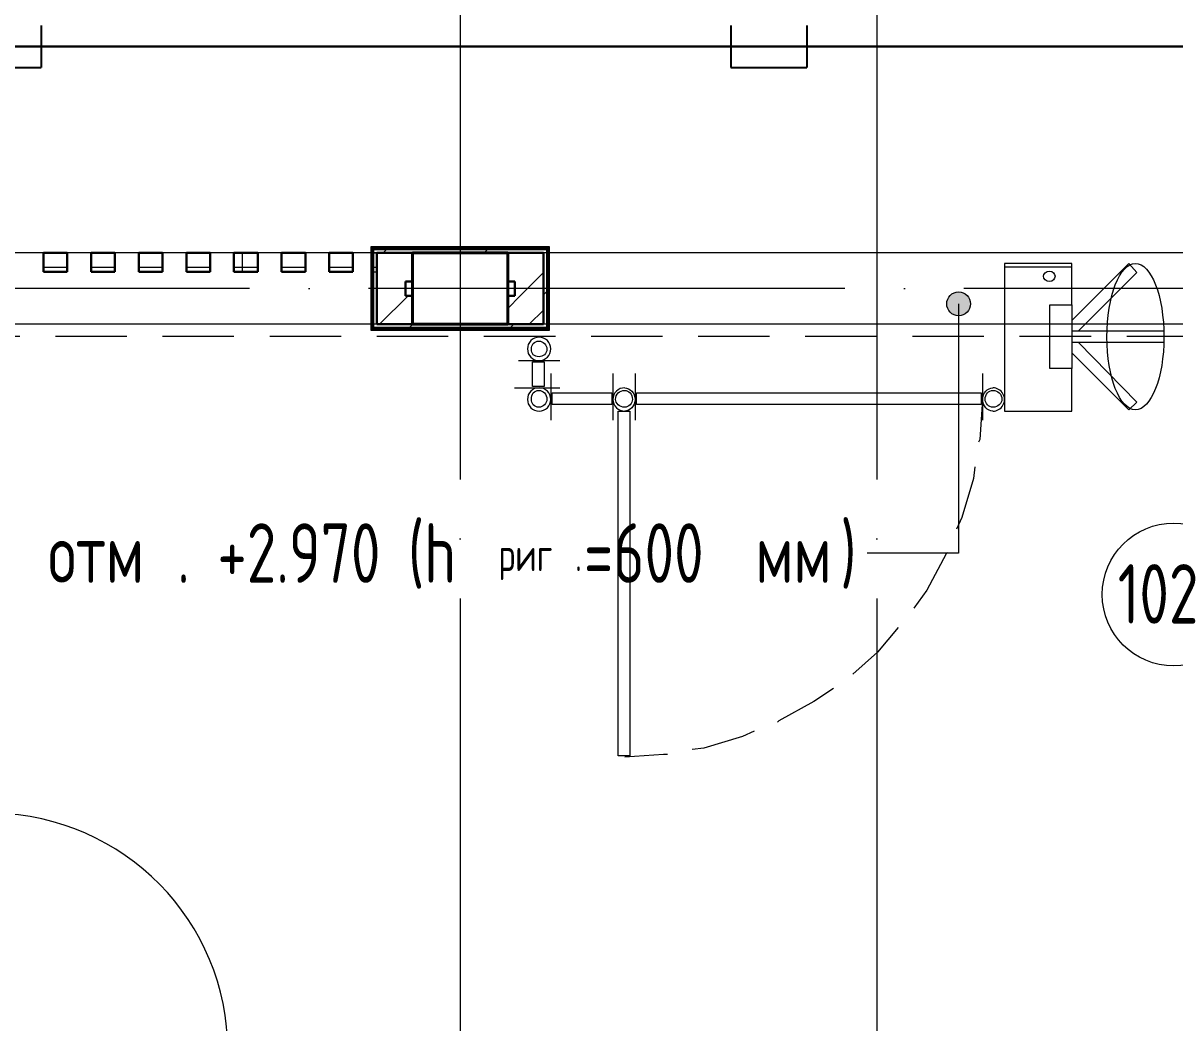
# Model space of a CAD drawing. Header units: millimetres. Extents: x -259793 to 503324, y -44556 to 93494.
# Drawn here: x -36544 to -31705, y -18458 to -14258 of the extents above; entities that cross this region are included whole.
import ezdxf

# ---------------------------------------------------------------- set-up
doc = ezdxf.new("R2010")
doc.units = ezdxf.units.MM
for name, pattern in [('ADSK_Линия сетки', [25, 20, -2.5, 0, -2.5]), ('ADSK_Сверху', [450, 300, -150]), ('ADSK_Штриховая_ш3 п1_5', [4.5, 3, -1.5])]:
    doc.linetypes.add(name, pattern=pattern)
doc.layers.add('PDF _06 ТВ кабель эфирный', color=5, linetype='Continuous')
for name, color, linetype, lineweight in [('PDF _Геометрия', 252, 'Continuous', 9), ('Аннотация', 7, 'Continuous', 18), ('Линии', 7, 'Continuous', 9), ('лс', 5, 'Continuous', 30), ('Марки помещений', 252, 'Continuous', 20), ('Несущие колонны', 252, 'Continuous', 18), ('Ограждение', 252, 'Continuous', 9), ('Оси', 252, 'Continuous', 9), ('Перекрытие', 252, 'Continuous', 18), ('Стены внутренние', 7, 'Continuous', 18), ('Стены наружные', 7, 'Continuous', 18), ('Стены штриховка', 7, 'Continuous', 9)]:
    doc.layers.add(name, color=color, linetype=linetype, lineweight=lineweight)
doc.layers.add('Двери открывание', color=7, linetype='Continuous', lineweight=9, true_color=0xc0c0c0)
doc.styles.add('GOST Common_3', font='', dxfattribs={"height": 3.5})
doc.styles.add('GOST Common_5', font='', dxfattribs={"width": 0.9, "height": 2.5})
doc.styles.get('GOST Common_3').set_extended_font_data('GOST 2.304 type A')
doc.styles.get('GOST Common_5').set_extended_font_data('GOST 2.304 type A')
pattern_1 = [(0, (-32119.8, 96), (0, 600), []), (90, (-32119.8, 96), (-600, 4e-14), [])]

# ---------------------------------------------------------------- blocks, each defined once
blk = doc.blocks.new('1 этаж')
at = {"layer": 'Аннотация', "lineweight": 9, "true_color": 0x636466}
h = blk.add_hatch(color=251, dxfattribs=at)
edge = h.paths.add_edge_path()
edge.add_arc((-32611.8, -14057.8), 50, 0, 360)
at = {"layer": 'Ограждение', "true_color": 0x636466}
h = blk.add_hatch(dxfattribs=at)
h.set_pattern_fill('FP_25', color=251, style=0, pattern_type=2)
h.set_pattern_definition(pattern_1)
h.paths.add_polyline_path([(-35075.8, -13823.7), (-34335.8, -13823.7), (-34330.8, -13818.7), (-35080.8, -13818.7)])
h = blk.add_hatch(dxfattribs=at)
h.set_pattern_fill('FP_25', color=251, style=0, pattern_type=2)
h.set_pattern_definition(pattern_1)
h.paths.add_polyline_path([(-34477.6, -14168.7), (-34330.8, -14168.7), (-34335.8, -14163.7), (-35075.8, -14163.7), (-35080.8, -14168.7), (-35055.8, -14168.7)])
at = {"layer": 'PDF _Геометрия', "color": 251, "true_color": 0x636466}
for p, q in [((-32136.1, -13903.9), (-32419.2, -13903.9)), ((-32136.1, -14170.7), (-31749.4, -14170.7)), ((-31749.4, -14219.7), (-32136.1, -14219.7)), ((-34461.2, -14296), (-34286.9, -14296)), ((-34325, -14350.4), (-34325, -14546.4)), ((-34063.7, -14350.4), (-34063.7, -14546.4)), ((-33971.1, -14350.4), (-33971.1, -14546.4)), ((-32511.8, -14350.4), (-32511.8, -14546.4)), ((-34477.5, -14410.3), (-34286.9, -14410.3))]:
    blk.add_line(p, q, dxfattribs=at)
at = {"layer": 'PDF _Геометрия', "color": 251, "true_color": 0x636466, "flags": 128}
for points in [[(-32136.1, -14061.8), (-32136.1, -13887.6), (-32419.2, -13887.6), (-32419.2, -14508.3), (-32136.1, -14508.3), (-32136.1, -14328.6), (-32228.6, -14328.6), (-32228.6, -14061.8), (-32136.1, -14061.8), (-32136.1, -14328.6)], [(-32108.8, -14170.7), (-31863.8, -13925.7), (-31896.5, -13887.6), (-32136.1, -14127.2)], [(-32108.8, -14219.7), (-31863.8, -14470.2), (-31896.5, -14502.9), (-32136.1, -14263.3)], [(-34401.3, -14301.4), (-34352.3, -14301.4), (-34352.3, -14404.9), (-34401.3, -14404.9), (-34401.3, -14301.4)], [(-34069.1, -14432.1), (-34069.1, -14481.1), (-34319.6, -14481.1), (-34319.6, -14432.1), (-34069.1, -14432.1)], [(-33965.6, -14481.1), (-33965.6, -14432.1), (-32517.2, -14432.1), (-32517.2, -14481.1), (-33965.6, -14481.1)], [(-32511.8, -14459.3), (-32522.7, -14628.1), (-32528.1, -14639)], [(-34041.9, -14508.3), (-33992.9, -14508.3), (-33992.9, -15956.8), (-34041.9, -15956.8), (-34041.9, -14508.3)], [(-32544.4, -14742.5), (-32549.9, -14791.5), (-32598.9, -14954.8), (-32620.7, -15003.8)], [(-32658.8, -15101.9), (-32664.2, -15107.3), (-32745.9, -15259.8), (-32800.4, -15336)], [(-32865.7, -15417.7), (-32952.8, -15521.1), (-33056.3, -15613.7)], [(-33138, -15673.6), (-33219.6, -15728.1), (-33366.7, -15809.7), (-33372.1, -15815.2)], [(-33470.1, -15853.3), (-33519.1, -15875.1), (-33682.5, -15924.1), (-33731.5, -15929.5)], [(-33835, -15951.3), (-33851.3, -15951.3), (-34014.6, -15962.2)]]:
    blk.add_lwpolyline(points, dxfattribs=at)
at = {"layer": 'PDF _Геометрия', "color": 251, "true_color": 0x636466}
for centre, start, end in [((-34374.2, -14246.8), 89.7603, 180.2397), ((-34373.8, -14246.8), 359.7603, 90.2397), ((-34374.2, -14247.2), 179.7603, 270.2397), ((-34373.8, -14247.2), 269.7603, 0.2397), ((-34374.2, -14459.1), 89.7603, 180.2397), ((-34374.2, -14459.1), 89.7603, 180.2397), ((-34373.8, -14459.1), 359.7603, 90.2397), ((-34373.8, -14459.1), 359.7603, 90.2397), ((-34014.9, -14459.1), 89.7603, 180.2397), ((-34014.9, -14459.1), 89.7603, 180.2397), ((-32468, -14459.5), 269.7603, 90.2397), ((-32468, -14459.5), 269.7603, 90.2397), ((-34374.2, -14459.5), 179.7603, 270.2397), ((-34374.2, -14459.5), 179.7603, 270.2397), ((-34373.8, -14459.5), 269.7603, 0.2397), ((-34373.8, -14459.5), 269.7603, 0.2397), ((-34014.9, -14459.5), 179.7603, 270.2397), ((-34014.9, -14459.5), 179.7603, 270.2397)]:
    blk.add_arc(centre, 48.8, start, end, dxfattribs=at)
for points in [[(-32255.8, -13942), (-32255.8, -13931.1), (-32245, -13920.2), (-32228.6, -13920.2)], [(-32228.6, -13920.2), (-32217.7, -13920.2), (-32206.8, -13931.1), (-32206.8, -13942)], [(-31989, -14197.9), (-31989, -14023.7), (-31934.6, -13887.6), (-31869.2, -13887.6)], [(-31869.2, -13887.6), (-31803.9, -13887.6), (-31749.4, -14023.7), (-31749.4, -14197.9)], [(-32228.6, -13963.8), (-32245, -13963.8), (-32255.8, -13952.9), (-32255.8, -13942)], [(-32206.8, -13942), (-32206.8, -13952.9), (-32217.7, -13963.8), (-32228.6, -13963.8)], [(-34406.7, -14247), (-34406.7, -14230.6), (-34395.8, -14214.3), (-34374, -14214.3)], [(-34374, -14214.3), (-34357.7, -14214.3), (-34341.4, -14230.6), (-34341.4, -14247)], [(-31869.2, -14502.9), (-31934.6, -14502.9), (-31989, -14366.8), (-31989, -14197.9)], [(-31749.4, -14197.9), (-31749.4, -14366.8), (-31803.9, -14502.9), (-31869.2, -14502.9)], [(-34374, -14279.6), (-34395.8, -14279.6), (-34406.7, -14268.7), (-34406.7, -14247)], [(-34341.4, -14247), (-34341.4, -14268.7), (-34357.7, -14279.6), (-34374, -14279.6)], [(-34014.6, -14410.3), (-33992.9, -14410.3), (-33971.1, -14432.1), (-33971.1, -14459.3)], [(-34014.6, -14410.3), (-33992.9, -14410.3), (-33971.1, -14432.1), (-33971.1, -14459.3)], [(-32511.8, -14459.3), (-32511.8, -14432.1), (-32490, -14410.3), (-32468.2, -14410.3)], [(-32511.8, -14459.3), (-32511.8, -14432.1), (-32490, -14410.3), (-32468.2, -14410.3)], [(-34406.7, -14459.3), (-34406.7, -14437.5), (-34395.8, -14421.2), (-34374, -14421.2)], [(-34406.7, -14459.3), (-34406.7, -14437.5), (-34395.8, -14421.2), (-34374, -14421.2)], [(-34374, -14492), (-34395.8, -14492), (-34406.7, -14475.7), (-34406.7, -14459.3)], [(-34374, -14492), (-34395.8, -14492), (-34406.7, -14475.7), (-34406.7, -14459.3)], [(-34374, -14421.2), (-34357.7, -14421.2), (-34341.4, -14437.5), (-34341.4, -14459.3)], [(-34374, -14421.2), (-34357.7, -14421.2), (-34341.4, -14437.5), (-34341.4, -14459.3)], [(-34341.4, -14459.3), (-34341.4, -14475.7), (-34357.7, -14492), (-34374, -14492)], [(-34341.4, -14459.3), (-34341.4, -14475.7), (-34357.7, -14492), (-34374, -14492)], [(-34052.8, -14459.3), (-34052.8, -14437.5), (-34036.4, -14421.2), (-34014.6, -14421.2)], [(-34052.8, -14459.3), (-34052.8, -14437.5), (-34036.4, -14421.2), (-34014.6, -14421.2)], [(-34014.6, -14492), (-34036.4, -14492), (-34052.8, -14475.7), (-34052.8, -14459.3)], [(-34014.6, -14492), (-34036.4, -14492), (-34052.8, -14475.7), (-34052.8, -14459.3)], [(-34014.6, -14421.2), (-33998.3, -14421.2), (-33982, -14437.5), (-33982, -14459.3)], [(-34014.6, -14421.2), (-33998.3, -14421.2), (-33982, -14437.5), (-33982, -14459.3)], [(-33971.1, -14459.3), (-33971.1, -14486.5), (-33992.9, -14508.3), (-34014.6, -14508.3)], [(-33982, -14459.3), (-33982, -14475.7), (-33998.3, -14492), (-34014.6, -14492)], [(-33971.1, -14459.3), (-33971.1, -14486.5), (-33992.9, -14508.3), (-34014.6, -14508.3)], [(-33982, -14459.3), (-33982, -14475.7), (-33998.3, -14492), (-34014.6, -14492)], [(-32468.2, -14508.3), (-32490, -14508.3), (-32511.8, -14486.5), (-32511.8, -14459.3)], [(-32468.2, -14508.3), (-32490, -14508.3), (-32511.8, -14486.5), (-32511.8, -14459.3)], [(-32500.9, -14459.3), (-32500.9, -14437.5), (-32484.5, -14421.2), (-32468.2, -14421.2)], [(-32468.2, -14492), (-32484.5, -14492), (-32500.9, -14475.7), (-32500.9, -14459.3)], [(-32468.2, -14421.2), (-32446.4, -14421.2), (-32430.1, -14437.5), (-32430.1, -14459.3)], [(-32430.1, -14459.3), (-32430.1, -14475.7), (-32446.4, -14492), (-32468.2, -14492)]]:
    blk.add_open_spline(points, degree=3, dxfattribs=at)
at = {"layer": 'Аннотация', "color": 251, "lineweight": 9, "true_color": 0x636466}
for p, q in [((-32611.8, -14057.8), (-32611.8, -15104.6)), ((-32990.3, -15104.6), (-32996.4, -15104.6)), ((-32611.8, -15104.6), (-32990.3, -15104.6))]:
    blk.add_line(p, q, dxfattribs=at)
blk.add_circle((-32611.8, -14057.8), 50, dxfattribs=at)
at = {"layer": 'Двери открывание', "color": 251, "true_color": 0x636466}
blk.add_arc((-36679.8, -17195.7), 998, 0, 88.9666, dxfattribs=at)
at = {"layer": 'Линии', "color": 251, "linetype": 'ADSK_Сверху', "ltscale": 100, "true_color": 0x636466}
for p, q in [((-15050.8, -13843.7), (-48260.8, -13843.7)), ((-15050.8, -14143.7), (-48260.8, -14143.7))]:
    blk.add_line(p, q, dxfattribs=at)
at = {"layer": 'Линии', "color": 251, "linetype": 'ADSK_Штриховая_ш3 п1_5', "ltscale": 100, "true_color": 0x636466}
blk.add_line((-40455.8, -14193.7), (-27895.8, -14193.7), dxfattribs=at)
at = {"layer": 'Марки помещений', "color": 251, "true_color": 0x636466}
blk.add_circle((-31708.5, -15278.7), 300, dxfattribs=at)
at = {"layer": 'Несущие колонны', "color": 251, "lineweight": 40, "true_color": 0x636466}
for p, q in [((-34905.8, -14143.7), (-34905.8, -13843.7)), ((-34905.8, -13843.7), (-34505.8, -13843.7)), ((-34505.8, -13843.7), (-34905.8, -13843.7)), ((-34905.8, -13843.7), (-34905.8, -14143.7)), ((-34505.8, -13843.7), (-34505.8, -14143.7)), ((-34505.8, -14143.7), (-34505.8, -13843.7)), ((-34505.8, -14143.7), (-34905.8, -14143.7)), ((-34905.8, -14143.7), (-34505.8, -14143.7))]:
    blk.add_line(p, q, dxfattribs=at)
at = {"layer": 'Ограждение', "color": 251, "true_color": 0x636466}
for p, q in [((-34330.8, -13818.7), (-35080.8, -13818.7)), ((-35080.8, -13818.7), (-35075.8, -13823.7)), ((-35080.8, -13818.7), (-35080.8, -14168.7)), ((-34330.8, -13818.7), (-34335.8, -13823.7)), ((-34330.8, -14168.7), (-34330.8, -13818.7)), ((-35080.8, -14168.7), (-35075.8, -14163.7)), ((-35080.8, -14168.7), (-34330.8, -14168.7)), ((-34335.8, -14163.7), (-34330.8, -14168.7))]:
    blk.add_line(p, q, dxfattribs=at)
at = {"layer": 'Оси', "color": 251, "linetype": 'ADSK_Линия сетки', "ltscale": 100, "true_color": 0x636466}
for p, q in [((-34705.8, 32206.9), (-34705.8, -33769.9)), ((-32955.8, 32206.9), (-32955.8, -33769.9)), ((4411.5, -13993.7), (-72528.1, -13993.7))]:
    blk.add_line(p, q, dxfattribs=at)
at = {"layer": 'Перекрытие', "color": 251, "ltscale": 100, "true_color": 0x636466}
for p, q in [((-36455.8, -13843.7), (-36555.8, -13843.7)), ((-36255.8, -13843.7), (-36355.8, -13843.7)), ((-36055.8, -13843.7), (-36155.8, -13843.7)), ((-35855.8, -13843.7), (-35955.8, -13843.7)), ((-35655.8, -13843.7), (-35755.8, -13843.7)), ((-35455.8, -13843.7), (-35555.8, -13843.7)), ((-35255.8, -13843.7), (-35355.8, -13843.7)), ((-35080.8, -13843.7), (-35155.8, -13843.7))]:
    blk.add_line(p, q, dxfattribs=at)
at = {"layer": 'Стены внутренние', "color": 251, "lineweight": 30, "true_color": 0x636466}
for p, q in [((-36355.8, -13843.7), (-36455.8, -13843.7)), ((-36455.8, -13843.7), (-36455.8, -13923.7)), ((-36355.8, -13923.7), (-36355.8, -13843.7)), ((-36155.8, -13843.7), (-36255.8, -13843.7)), ((-36255.8, -13843.7), (-36255.8, -13923.7)), ((-36155.8, -13923.7), (-36155.8, -13843.7)), ((-35955.8, -13843.7), (-36055.8, -13843.7)), ((-36055.8, -13843.7), (-36055.8, -13923.7)), ((-35955.8, -13923.7), (-35955.8, -13843.7)), ((-35755.8, -13843.7), (-35855.8, -13843.7)), ((-35855.8, -13843.7), (-35855.8, -13923.7)), ((-35755.8, -13923.7), (-35755.8, -13843.7)), ((-35555.8, -13843.7), (-35655.8, -13843.7)), ((-35655.8, -13843.7), (-35655.8, -13923.7)), ((-35555.8, -13923.7), (-35555.8, -13843.7)), ((-35355.8, -13843.7), (-35455.8, -13843.7)), ((-35455.8, -13843.7), (-35455.8, -13923.7)), ((-35355.8, -13923.7), (-35355.8, -13843.7)), ((-35155.8, -13843.7), (-35255.8, -13843.7)), ((-35255.8, -13843.7), (-35255.8, -13923.7)), ((-35155.8, -13923.7), (-35155.8, -13843.7)), ((-36455.8, -13923.7), (-36355.8, -13923.7)), ((-36255.8, -13923.7), (-36155.8, -13923.7)), ((-36055.8, -13923.7), (-35955.8, -13923.7)), ((-35855.8, -13923.7), (-35755.8, -13923.7)), ((-35655.8, -13923.7), (-35555.8, -13923.7)), ((-35455.8, -13923.7), (-35355.8, -13923.7)), ((-35255.8, -13923.7), (-35155.8, -13923.7))]:
    blk.add_line(p, q, dxfattribs=at)
at = {"layer": 'Стены внутренние', "color": 251, "linetype": 'Continuous', "lineweight": 9, "true_color": 0x636466}
for p, q in [((-35619.8, -13923.7), (-35619.8, -13843.7)), ((-36455.8, -13904), (-36355.8, -13904)), ((-36255.8, -13904), (-36155.8, -13904)), ((-36055.8, -13904), (-35955.8, -13904)), ((-35855.8, -13904), (-35755.8, -13904)), ((-35655.8, -13904), (-35555.8, -13904)), ((-35455.8, -13904), (-35355.8, -13904)), ((-35255.8, -13904), (-35155.8, -13904)), ((-35070.8, -13904), (-35055.8, -13904))]:
    blk.add_line(p, q, dxfattribs=at)
at = {"layer": 'Стены наружные', "color": 251, "lineweight": 30, "true_color": 0x636466}
for p, q in [((-34335.8, -13823.7), (-35075.8, -13823.7)), ((-35075.8, -13823.7), (-35075.8, -14163.7)), ((-34340.8, -13828.7), (-35070.8, -13828.7)), ((-35070.8, -13828.7), (-35070.8, -14158.7)), ((-34340.8, -14158.7), (-34340.8, -13828.7)), ((-34335.8, -14163.7), (-34335.8, -13823.7)), ((-35055.8, -13843.7), (-34905.8, -13843.7)), ((-35055.8, -13843.7), (-35055.8, -14143.7)), ((-34505.8, -13843.7), (-34355.8, -13843.7)), ((-34355.8, -14143.7), (-34355.8, -13843.7)), ((-34935.8, -14023.7), (-34935.8, -13963.7)), ((-34935.8, -13963.7), (-34905.8, -13963.7)), ((-34505.8, -13963.7), (-34475.8, -13963.7)), ((-34475.8, -13963.7), (-34475.8, -14023.7)), ((-34905.8, -14023.7), (-34935.8, -14023.7)), ((-34475.8, -14023.7), (-34505.8, -14023.7)), ((-35075.8, -14163.7), (-34335.8, -14163.7)), ((-35070.8, -14158.7), (-34340.8, -14158.7)), ((-34905.8, -14143.7), (-35055.8, -14143.7)), ((-34355.8, -14143.7), (-34505.8, -14143.7))]:
    blk.add_line(p, q, dxfattribs=at)
at = {"layer": 'Стены наружные', "color": 251, "linetype": 'Continuous', "lineweight": 9, "true_color": 0x636466}
for p, q in [((-35028.7, -13843.7), (-35013.7, -13828.7)), ((-35013.7, -13828.7), (-35008.7, -13823.7)), ((-34943, -13828.7), (-34938, -13823.7)), ((-34872.3, -13828.7), (-34867.3, -13823.7)), ((-34801.6, -13828.7), (-34796.6, -13823.7)), ((-34730.8, -13828.7), (-34725.8, -13823.7)), ((-34660.1, -13828.7), (-34655.1, -13823.7)), ((-34604.4, -13843.7), (-34589.4, -13828.7)), ((-34589.4, -13828.7), (-34584.4, -13823.7)), ((-34518.7, -13828.7), (-34513.7, -13823.7)), ((-34448, -13828.7), (-34443, -13823.7)), ((-34377.3, -13828.7), (-34372.3, -13823.7)), ((-35075.8, -13890.8), (-35070.8, -13885.8)), ((-34340.8, -13862.9), (-34335.8, -13857.9)), ((-34453, -14023.7), (-34355.8, -13926.6)), ((-34340.8, -13933.7), (-34335.8, -13928.7)), ((-35075.8, -13961.6), (-35070.8, -13956.6)), ((-35075.8, -14032.3), (-35070.8, -14027.3)), ((-35044.4, -14143.7), (-34924.4, -14023.7)), ((-34505.8, -14076.6), (-34453, -14023.7)), ((-34355.8, -14019.4), (-34340.8, -14004.4)), ((-34340.8, -14004.4), (-34335.8, -13999.4)), ((-34340.8, -14075.1), (-34335.8, -14070.1)), ((-35075.8, -14103), (-35070.8, -14098)), ((-34415.8, -14143.7), (-34355.8, -14083.7)), ((-35065.8, -14163.7), (-35060.8, -14158.7)), ((-34995.1, -14163.7), (-34990.1, -14158.7)), ((-34924.4, -14163.7), (-34919.4, -14158.7)), ((-34919.4, -14158.7), (-34904.4, -14143.7)), ((-34853.7, -14163.7), (-34848.7, -14158.7)), ((-34783, -14163.7), (-34778, -14158.7)), ((-34712.3, -14163.7), (-34707.3, -14158.7)), ((-34641.6, -14163.7), (-34636.6, -14158.7)), ((-34570.9, -14163.7), (-34565.9, -14158.7)), ((-34500.2, -14163.7), (-34495.2, -14158.7)), ((-34495.2, -14158.7), (-34480.2, -14143.7)), ((-34429.5, -14163.7), (-34424.5, -14158.7)), ((-34358.7, -14163.7), (-34353.7, -14158.7)), ((-34340.8, -14145.8), (-34335.8, -14140.8))]:
    blk.add_line(p, q, dxfattribs=at)
at = {"layer": 'Стены штриховка', "color": 251, "true_color": 0x636466}
for p, q in [((-35070.8, -13843.7), (-35055.8, -13843.7)), ((-35070.8, -13923.7), (-35055.8, -13923.7))]:
    blk.add_line(p, q, dxfattribs=at)
at = {"layer": 'Аннотация', "color": 251, "true_color": 0x636466, "width": 0.9}
for s, height, style, p in [('. +2.970 (h', 250, 'GOST Common_3', (-35894.3, -15229.6)), ('=600', 250, 'GOST Common_3', (-34185.8, -15229.6)), (')', 250, 'GOST Common_3', (-33108.2, -15229.6)), ('отм', 250, 'GOST Common_3', (-36436, -15229.6)), ('риг', 138.75, 'GOST Common_5', (-34544.8, -15180.4)), ('мм', 250, 'GOST Common_3', (-33465.4, -15229.6)), ('.', 138.8, 'GOST Common_5', (-34223.4, -15180.4))]:
    blk.add_text(s, height=height, dxfattribs=dict(at, style=style)).set_placement(p)
at = {"layer": 'Марки помещений', "color": 251, "true_color": 0x636466, "style": 'GOST Common_3', "width": 0.9}
blk.add_text('102', height=250, dxfattribs=at).set_placement((-31943.4, -15401))

msp = doc.modelspace()

# ---------------------------------------------------------------- linework, layer by layer
at = {"layer": 'PDF _06 ТВ кабель эфирный', "color": 0, "lineweight": 25}
for p, q in [((-36786.90488, -14444.38252), (-36468.2553, -14444.38252)), ((-33570.59705, -14444.38252), (-33251.94747, -14444.38252))]:
    msp.add_line(p, q, dxfattribs=at)
for points in [[(-36468.2553, -14268.01424), (-36468.2553, -14356.19838)], [(-33570.59705, -14268.01424), (-33570.59705, -14356.19838)], [(-33251.94747, -14268.01424), (-33251.94747, -14356.19838)], [(-36468.2553, -14356.19838), (-36468.2553, -14444.38252)], [(-33570.59705, -14356.19838), (-33570.59705, -14444.38252)], [(-33251.94747, -14356.19838), (-33251.94747, -14444.38252)]]:
    msp.add_lwpolyline(points, dxfattribs=at)
at = {"layer": 'лс', "color": 104}
msp.add_line((-39583.06191, -14356.19838), (-17536.6764, -14356.19838), dxfattribs=at)

# ---------------------------------------------------------------- block references
msp.add_blockref('1 этаж', (-2, -1380.07963))

doc.saveas('drawing.dxf')
